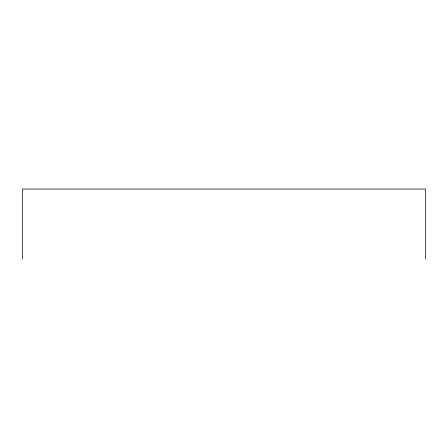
<?xml version="1.0" encoding="UTF-8"?>
<svg xmlns="http://www.w3.org/2000/svg" width="448" height="448" viewBox="0 0 448 448"><rect width="100%" height="100%" fill="white"/><g stroke="black" fill="none" stroke-linecap="round" stroke-linejoin="round"><path stroke-width="0.67" d="M425.6 258.972L425.6 189.028L22.4 189.028L22.4 258.972"/></g></svg>
